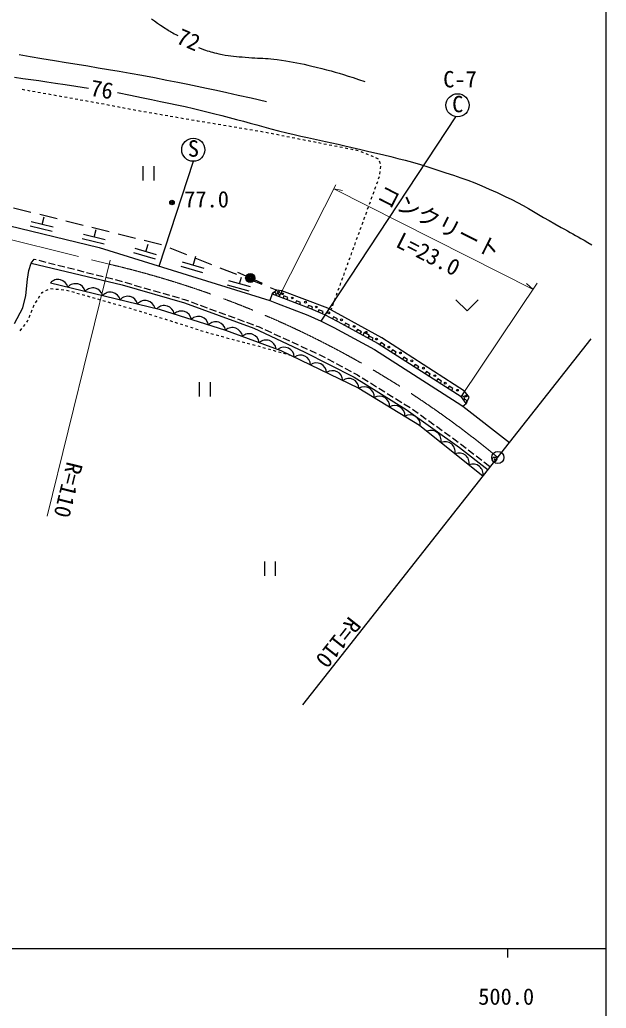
# Model space of a CAD drawing. Units: millimetres, scale not verified. Extents: x 40000 to 680000, y 20000 to 380000.
# Drawn here: x 513617 to 579000, y 198357 to 308527 of the extents above; entities that cross this region are included whole.
import ezdxf
from ezdxf.enums import TextEntityAlignment as Align

# ---------------------------------------------------------------- set-up
doc = ezdxf.new("R2010")
doc.units = ezdxf.units.MM
doc.header["$LTSCALE"] = 1000
doc.header["$PDMODE"] = 32
doc.header["$PDSIZE"] = 500
doc.linetypes.add('CHAIN', pattern=[18.5, 12, -1.5, 3.5, -1.5])
for name, color, linetype, lineweight in [('M-BGD', 7, 'Continuous', 25), ('M-BGD-HTXT', 7, 'Continuous', 13), ('M-BMK', 2, 'CHAIN', 13), ('M-BMK-SRVR', 3, 'Continuous', 25), ('M-STR-HTXT', 7, 'Continuous', 13), ('M-STR-STRC', 7, 'Continuous', 25), ('M-TTL-BAND', 7, 'Continuous', 25)]:
    doc.layers.add(name, color=color, linetype=linetype, lineweight=lineweight)
doc.layers.add('M-OTRS', color=6, linetype='Continuous')
doc.styles.add('ＭＳ ゴシック', font='')
doc.styles.get('ＭＳ ゴシック').set_extended_font_data('MS Gothic')

msp = doc.modelspace()

# ---------------------------------------------------------------- linework, layer by layer
at = {"layer": 'M-BGD'}
for p, q in [((528312, 308625), (528626, 308393)), ((528626, 308393), (528958, 308157)), ((528958, 308157), (529316, 307914)), ((529316, 307914), (529710, 307662)), ((529710, 307662), (529875, 307559)), ((529875, 307559), (530022, 307468)), ((530022, 307468), (530157, 307384)), ((530157, 307384), (530286, 307305)), ((530286, 307305), (530413, 307228)), ((530413, 307228), (530545, 307149)), ((530545, 307149), (530687, 307066)), ((530687, 307066), (530844, 306975)), ((530844, 306975), (531022, 306873)), ((531022, 306873), (531227, 306757)), ((533542, 305424), (533829, 305319)), ((533829, 305319), (534083, 305228)), ((534083, 305228), (534310, 305149)), ((513555, 304647), (514774, 304436)), ((514774, 304436), (516091, 304213)), ((516091, 304213), (517500, 303980)), ((534310, 305149), (534519, 305080)), ((534519, 305080), (534716, 305018)), ((534716, 305018), (534909, 304960)), ((534909, 304960), (535107, 304906)), ((535107, 304906), (535315, 304851)), ((535315, 304851), (535542, 304795)), ((535542, 304795), (535795, 304734)), ((535795, 304734), (536164, 304652)), ((536164, 304652), (536508, 304585)), ((536508, 304585), (536833, 304533)), ((536833, 304533), (537147, 304491)), ((537147, 304491), (537454, 304457)), ((537454, 304457), (537763, 304429)), ((537763, 304429), (538079, 304404)), ((538079, 304404), (538409, 304379)), ((538409, 304379), (538759, 304352)), ((538759, 304352), (539137, 304320)), ((539137, 304320), (539493, 304292)), ((539493, 304292), (539823, 304271)), ((539823, 304271), (540135, 304256)), ((540135, 304256), (540433, 304244)), ((540433, 304244), (540725, 304233)), ((540725, 304233), (541017, 304221)), ((541017, 304221), (541315, 304204)), ((541315, 304204), (541626, 304181)), ((541626, 304181), (541955, 304149)), ((541955, 304149), (542310, 304105)), ((542310, 304105), (542805, 304036)), ((517500, 303980), (518806, 303766)), ((518806, 303766), (520035, 303566)), ((520035, 303566), (521213, 303375)), ((521213, 303375), (522364, 303186)), ((522364, 303186), (523514, 302994)), ((523514, 302994), (524690, 302792)), ((542805, 304036), (543263, 303965)), ((543263, 303965), (543693, 303893)), ((543693, 303893), (544104, 303818)), ((544104, 303818), (544505, 303739)), ((544505, 303739), (544906, 303655)), ((544906, 303655), (545314, 303565)), ((545314, 303565), (545739, 303468)), ((545739, 303468), (546191, 303362)), ((546191, 303362), (546678, 303247)), ((546678, 303247), (547284, 303101)), ((547284, 303101), (547824, 302965)), ((513031, 302116), (513969, 301999)), ((513969, 301999), (514857, 301882)), ((514857, 301882), (515734, 301759)), ((524690, 302792), (525916, 302576)), ((525916, 302576), (527218, 302339)), ((527218, 302339), (528622, 302075)), ((528622, 302075), (529999, 301810)), ((547824, 302965), (548318, 302834)), ((548318, 302834), (548785, 302703)), ((548785, 302703), (549244, 302566)), ((549244, 302566), (549715, 302420)), ((549715, 302420), (550217, 302259)), ((550217, 302259), (550769, 302078)), ((550769, 302078), (551392, 301873)), ((551392, 301873), (552104, 301638)), ((513871, 300782), (514167, 300729)), ((515734, 301759), (516638, 301626)), ((516638, 301626), (517606, 301478)), ((517606, 301478), (518675, 301308)), ((518675, 301308), (519884, 301113)), ((519884, 301113), (521271, 300887)), ((529999, 301810), (531225, 301571)), ((531225, 301571), (532345, 301347)), ((532345, 301347), (533405, 301130)), ((533405, 301130), (534452, 300910)), ((534452, 300910), (535532, 300677)), ((514462, 300676), (514757, 300624)), ((515053, 300571), (515348, 300518)), ((515643, 300465), (515939, 300412)), ((516234, 300359), (516529, 300306)), ((516825, 300254), (517120, 300201)), ((517415, 300148), (517710, 300095)), ((518006, 300042), (518301, 299989)), ((518596, 299936), (518892, 299884)), ((519187, 299831), (519482, 299778)), ((519778, 299725), (520073, 299672)), ((524513, 300404), (525953, 300115)), ((525953, 300115), (527206, 299863)), ((527206, 299863), (528311, 299640)), ((535532, 300677), (536691, 300423)), ((536691, 300423), (537976, 300138)), ((537976, 300138), (539432, 299812)), ((539432, 299812), (541107, 299436)), ((520368, 299619), (520664, 299566)), ((520959, 299514), (521254, 299461)), ((521549, 299408), (521845, 299355)), ((522140, 299302), (522435, 299249)), ((522731, 299196), (522750, 299193)), ((522750, 299193), (523025, 299140)), ((523320, 299083), (523615, 299027)), ((523909, 298970), (524204, 298913)), ((524498, 298857), (524793, 298800)), ((525088, 298743), (525382, 298687)), ((525677, 298630), (525971, 298573)), ((528311, 299640), (529308, 299435)), ((529308, 299435), (530236, 299241)), ((530236, 299241), (531133, 299047)), ((531133, 299047), (532039, 298844)), ((532039, 298844), (532994, 298624)), ((532994, 298624), (534036, 298377)), ((526266, 298517), (526561, 298460)), ((526855, 298405), (527151, 298354)), ((527447, 298303), (527742, 298252)), ((528038, 298202), (528334, 298151)), ((528629, 298100), (528925, 298049)), ((529221, 297998), (529516, 297948)), ((529812, 297897), (530108, 297846)), ((530403, 297795), (530699, 297744)), ((530995, 297693), (531290, 297643)), ((531586, 297592), (531882, 297541)), ((532177, 297490), (532473, 297439)), ((534036, 298377), (535205, 298093)), ((535205, 298093), (536127, 297864)), ((536127, 297864), (536980, 297643)), ((536980, 297643), (537781, 297430)), ((532769, 297389), (533064, 297338)), ((533360, 297287), (533407, 297279)), ((533407, 297279), (533656, 297237)), ((533952, 297188), (534248, 297139)), ((534544, 297089), (534840, 297040)), ((535135, 296991), (535431, 296941)), ((535727, 296892), (536023, 296843)), ((536319, 296793), (536615, 296744)), ((536911, 296695), (537207, 296646)), ((537503, 296596), (537799, 296547)), ((537781, 297430), (538547, 297222)), ((538095, 296498), (538391, 296448)), ((538547, 297222), (539296, 297016)), ((538687, 296399), (538982, 296350)), ((539296, 297016), (540045, 296810)), ((540045, 296810), (540810, 296601)), ((540810, 296601), (541611, 296388)), ((541611, 296388), (542464, 296167)), ((539278, 296300), (539574, 296251)), ((539870, 296202), (540166, 296152)), ((540462, 296103), (540758, 296054)), ((541053, 295998), (541347, 295939)), ((541641, 295880), (541935, 295822)), ((542229, 295763), (542524, 295704)), ((542464, 296167), (543386, 295936)), ((542818, 295645), (543112, 295586)), ((543386, 295936), (544204, 295739)), ((543406, 295527), (543700, 295469)), ((543994, 295410), (544289, 295351)), ((544204, 295739), (544962, 295562)), ((544583, 295292), (544877, 295233)), ((544962, 295562), (545677, 295400)), ((545677, 295400), (546362, 295249)), ((545171, 295175), (545466, 295118)), ((545760, 295060), (546055, 295003)), ((546349, 294945), (546644, 294888)), ((546362, 295249), (547033, 295104)), ((546938, 294830), (547232, 294773)), ((547033, 295104), (547704, 294958)), ((547527, 294716), (547821, 294658)), ((547704, 294958), (548390, 294808)), ((548116, 294601), (548410, 294543)), ((548390, 294808), (549105, 294649)), ((548705, 294486), (548999, 294428)), ((549105, 294649), (549865, 294474)), ((549294, 294371), (549588, 294313)), ((549865, 294474), (550683, 294281)), ((549882, 294256), (550177, 294198)), ((550683, 294281), (551648, 294051)), ((550471, 294141), (550766, 294084)), ((551060, 294026), (551355, 293969)), ((551632, 293854), (551908, 293738)), ((551648, 294051), (552544, 293842)), ((552185, 293622), (552462, 293507)), ((552544, 293842), (553387, 293647)), ((552739, 293391), (553016, 293275)), ((553292, 293159), (553569, 293044)), ((553387, 293647), (554195, 293459)), ((554195, 293459), (554984, 293272)), ((554984, 293272), (555770, 293077)), ((555770, 293077), (556572, 292868)), ((527356, 292214), (527356, 290614)), ((528556, 292214), (528556, 290614)), ((553703, 292800), (553787, 292512)), ((553839, 292221), (553805, 291923)), ((556572, 292868), (557406, 292639)), ((557406, 292639), (558288, 292381)), ((558288, 292381), (559236, 292089)), ((559236, 292089), (560212, 291778)), ((553692, 291032), (553589, 290750)), ((553771, 291625), (553738, 291327)), ((560212, 291778), (561116, 291485)), ((561116, 291485), (561964, 291203)), ((561964, 291203), (562774, 290922)), ((562774, 290922), (563561, 290636)), ((553282, 289904), (553179, 289622)), ((553487, 290468), (553384, 290186)), ((563561, 290636), (564343, 290336)), ((564343, 290336), (565135, 290013)), ((565135, 290013), (565956, 289662)), ((552872, 288776), (552769, 288494)), ((553077, 289340), (552974, 289058)), ((565956, 289662), (566822, 289272)), ((566822, 289272), (567749, 288837)), ((567749, 288837), (568465, 288486)), ((500126, 288576), (522457, 283141)), ((512925, 287569), (514866, 287086)), ((552462, 287648), (552359, 287366)), ((552667, 288212), (552564, 287930)), ((568465, 288486), (569123, 288148)), ((569123, 288148), (569736, 287819)), ((569736, 287819), (570318, 287495)), ((515836, 286844), (517777, 286361)), ((516117, 285713), (516325, 286568)), ((552052, 286521), (551950, 286239)), ((552257, 287084), (552155, 286803)), ((570318, 287495), (570883, 287170)), ((570883, 287170), (571446, 286841)), ((571446, 286841), (572021, 286503)), ((572021, 286503), (572621, 286151)), ((517214, 284932), (514784, 285523)), ((517332, 285418), (514903, 286009)), ((518747, 286120), (520688, 285636)), ((521658, 285395), (523599, 284911)), ((551642, 285393), (551540, 285111)), ((551847, 285957), (551745, 285675)), ((572621, 286151), (573262, 285781)), ((573262, 285781), (573957, 285388)), ((573957, 285388), (574336, 285176)), ((523134, 284006), (520705, 284597)), ((521919, 284301), (522125, 285146)), ((524569, 284670), (526510, 284187)), ((551232, 284265), (551130, 283983)), ((551437, 284829), (551335, 284547)), ((574336, 285176), (574672, 284988)), ((574672, 284988), (574979, 284816)), ((574979, 284816), (575270, 284654)), ((575270, 284654), (575557, 284493)), ((575557, 284493), (575855, 284326)), ((575855, 284326), (576175, 284147)), ((523016, 283520), (520587, 284111)), ((522457, 283141), (541481, 277226)), ((527480, 283945), (529421, 283462)), ((527676, 282676), (527922, 283526)), ((550822, 283137), (550720, 282855)), ((551027, 283701), (550925, 283419)), ((576175, 284147), (576532, 283947)), ((576532, 283947), (576938, 283719)), ((576938, 283719), (577406, 283456)), ((528739, 281849), (526337, 282542)), ((528877, 282329), (526475, 283022)), ((530351, 283095), (532212, 282362)), ((532961, 281151), (533263, 282196)), ((550617, 282573), (550515, 282291)), ((514646, 280599), (514890, 281387)), ((514890, 281387), (515222, 281849)), ((514890, 281387), (525027, 278984)), ((515222, 281849), (515446, 281793)), ((515736, 281719), (516512, 281523)), ((516803, 281450), (517578, 281254)), ((517869, 281180), (518645, 280984)), ((534023, 280324), (531621, 281017)), ((534162, 280804), (531760, 281497)), ((533143, 281995), (535003, 281262)), ((550208, 281445), (550105, 281163)), ((550412, 282009), (550310, 281727)), ((514496, 279622), (514646, 280599)), ((518936, 280910), (519711, 280714)), ((520002, 280641), (520778, 280445)), ((521069, 280371), (521844, 280175)), ((522135, 280102), (522911, 279905)), ((523202, 279832), (523977, 279636)), ((535934, 280895), (537794, 280162)), ((538857, 279940), (537941, 280341)), ((538122, 279094), (538338, 279845)), ((549798, 280318), (549695, 280036)), ((550003, 280881), (549900, 280600)), ((514289, 277783), (514496, 279622)), ((517031, 279205), (529159, 276276)), ((524268, 279562), (524652, 279465)), ((524652, 279465), (525040, 279353)), ((525027, 278984), (531983, 276985)), ((525328, 279270), (526097, 279048)), ((526385, 278964), (527154, 278742)), ((539184, 278267), (536782, 278960)), ((539323, 278747), (536921, 279441)), ((538725, 279796), (540586, 279062)), ((540694, 279135), (539778, 279536)), ((549388, 279190), (549285, 278908)), ((549593, 279754), (549490, 279472)), ((513951, 276431), (514289, 277783)), ((515702, 277499), (515865, 277751)), ((516027, 278003), (516116, 278141)), ((516116, 278141), (516238, 278202)), ((516506, 278336), (516774, 278470)), ((517049, 278573), (517347, 278546)), ((517646, 278519), (517945, 278493)), ((518244, 278466), (518543, 278439)), ((518839, 278401), (519128, 278319)), ((519416, 278236), (519705, 278153)), ((519993, 278071), (520281, 277988)), ((520570, 277905), (520858, 277823)), ((521146, 277740), (521435, 277657)), ((527442, 278659), (528210, 278437)), ((528499, 278354), (529267, 278132)), ((529555, 278048), (530324, 277826)), ((530612, 277743), (531381, 277521)), ((541771, 277971), (541481, 277226)), ((541516, 278696), (542292, 278390)), ((542292, 278390), (541771, 277971)), ((541771, 277971), (542541, 277671)), ((542826, 278334), (542292, 278390)), ((542826, 278334), (542541, 277671)), ((542541, 277671), (546024, 276337)), ((547955, 276370), (542826, 278334)), ((543053, 277743), (542964, 277509)), ((543520, 277564), (543053, 277743)), ((548978, 278062), (548875, 277780)), ((549183, 278626), (549080, 278344)), ((515110, 276460), (515223, 276738)), ((515377, 276994), (515540, 277247)), ((521723, 277575), (522012, 277492)), ((522300, 277410), (522588, 277327)), ((522877, 277244), (523165, 277162)), ((523454, 277079), (523742, 276996)), ((524030, 276914), (524319, 276831)), ((524607, 276748), (524896, 276666)), ((525184, 276583), (525472, 276501)), ((531669, 277437), (531993, 277344)), ((531983, 276985), (539699, 274141)), ((531993, 277344), (532427, 277185)), ((532709, 277081), (533460, 276806)), ((533742, 276703), (534493, 276427)), ((541481, 277226), (542252, 276925)), ((542252, 276925), (545721, 275597)), ((543430, 277330), (543520, 277564)), ((544454, 277206), (544364, 276973)), ((544921, 277027), (544454, 277206)), ((544831, 276794), (544921, 277027)), ((545790, 276694), (545701, 276461)), ((546257, 276515), (545790, 276694)), ((548568, 276934), (548465, 276652)), ((548773, 277498), (548670, 277216)), ((562240, 277327), (563490, 276077)), ((564740, 277327), (563490, 276077)), ((513012, 274685), (513951, 276431)), ((514657, 275349), (514771, 275627)), ((514884, 275904), (514997, 276182)), ((525761, 276418), (526049, 276335)), ((526338, 276253), (526626, 276170)), ((526912, 276080), (527198, 275990)), ((527484, 275900), (527770, 275809)), ((528057, 275719), (528343, 275629)), ((528629, 275538), (528915, 275448)), ((529159, 276276), (536565, 273939)), ((534775, 276324), (535526, 276049)), ((535807, 275946), (536558, 275670)), ((536840, 275567), (537591, 275292)), ((545721, 275597), (547237, 274935)), ((546024, 276337), (547576, 275660)), ((546168, 276282), (546257, 276515)), ((546977, 276194), (546877, 275965)), ((547436, 275994), (546977, 276194)), ((547336, 275765), (547436, 275994)), ((547576, 275660), (548990, 274951)), ((553986, 273060), (547955, 276370)), ((548363, 276370), (548295, 276183)), ((514028, 274340), (514213, 274576)), ((514398, 274812), (514484, 274922)), ((514484, 274922), (514544, 275071)), ((529201, 275358), (529487, 275268)), ((529773, 275177), (530059, 275087)), ((530345, 274997), (530631, 274906)), ((530917, 274816), (531204, 274726)), ((531490, 274635), (531776, 274545)), ((532062, 274455), (532348, 274365)), ((537873, 275189), (538624, 274913)), ((538906, 274810), (539657, 274535)), ((539939, 274431), (540290, 274303)), ((547237, 274935), (548619, 274242)), ((548608, 275422), (548496, 275199)), ((549055, 275198), (548608, 275422)), ((548943, 274974), (549055, 275198)), ((548990, 274951), (553578, 272448)), ((549942, 274717), (549822, 274497)), ((550381, 274477), (549942, 274717)), ((550261, 274258), (550381, 274477)), ((513658, 273868), (513843, 274104)), ((532634, 274274), (532920, 274184)), ((533206, 274094), (533492, 274003)), ((533778, 273913), (534064, 273823)), ((534350, 273732), (534637, 273642)), ((534923, 273554), (535213, 273477)), ((535503, 273401), (535794, 273325)), ((536084, 273248), (536374, 273172)), ((536565, 273939), (542732, 271658)), ((539699, 274141), (545331, 271522)), ((540290, 274303), (540677, 274124)), ((540949, 273999), (541675, 273664)), ((541948, 273538), (542674, 273203)), ((548619, 274242), (553170, 271759)), ((551259, 273998), (551139, 273779)), ((551697, 273759), (551259, 273998)), ((551578, 273539), (551697, 273759)), ((551950, 273358), (551987, 273558)), ((551987, 273558), (551999, 273588)), ((551999, 273588), (552011, 273632)), ((552011, 273632), (552014, 273672)), ((552014, 273672), (552060, 273667)), ((552060, 273667), (552105, 273645)), ((552105, 273645), (552138, 273626)), ((552138, 273626), (552180, 273606)), ((552180, 273606), (552217, 273585)), ((552217, 273585), (552253, 273567)), ((552253, 273567), (552296, 273546)), ((552296, 273546), (552337, 273530)), ((552337, 273530), (552370, 273511)), ((552370, 273511), (552397, 273491)), ((552397, 273491), (552454, 273460)), ((552454, 273460), (552488, 273437)), ((552575, 273280), (552456, 273061)), ((552488, 273437), (552526, 273404)), ((552506, 273247), (552498, 273213)), ((552527, 273306), (552506, 273247)), ((552526, 273404), (552539, 273350)), ((552539, 273350), (552527, 273306)), ((553014, 273041), (552575, 273280)), ((536664, 273095), (536954, 273019)), ((537244, 272942), (537534, 272866)), ((537824, 272789), (538114, 272713)), ((538404, 272636), (538694, 272560)), ((538984, 272483), (539275, 272407)), ((539565, 272330), (539855, 272254)), ((540144, 272174), (540433, 272093)), ((542947, 273077), (543673, 272742)), ((543946, 272616), (544672, 272281)), ((544944, 272156), (545671, 271820)), ((552457, 273078), (552434, 273042)), ((552465, 273110), (552457, 273078)), ((552477, 273141), (552465, 273110)), ((552484, 273179), (552477, 273141)), ((552498, 273213), (552484, 273179)), ((552895, 272821), (553014, 273041)), ((553578, 272448), (562822, 266538)), ((553899, 272540), (553765, 272329)), ((554321, 272270), (553899, 272540)), ((563204, 267118), (553986, 273060)), ((554186, 272060), (554321, 272270)), ((540722, 272012), (541010, 271930)), ((541299, 271849), (541588, 271768)), ((541877, 271687), (542166, 271606)), ((542454, 271525), (542743, 271443)), ((542732, 271658), (551434, 267462)), ((543032, 271362), (543321, 271281)), ((543610, 271200), (543783, 271151)), ((545331, 271522), (550907, 268678)), ((545943, 271695), (546670, 271360)), ((546942, 271234), (547086, 271167)), ((547086, 271167), (547652, 270867)), ((553170, 271759), (562391, 265865)), ((555163, 271732), (555028, 271521)), ((555584, 271462), (555163, 271732)), ((555450, 271252), (555584, 271462)), ((547917, 270726), (548624, 270350)), ((548889, 270209), (549595, 269834)), ((556427, 270924), (556292, 270713)), ((556848, 270654), (556427, 270924)), ((556713, 270444), (556848, 270654)), ((557691, 270116), (557556, 269905)), ((558112, 269846), (557691, 270116)), ((549860, 269693), (550566, 269318)), ((550831, 269177), (551254, 268952)), ((551254, 268952), (551527, 268783)), ((557977, 269636), (558112, 269846)), ((558954, 269308), (558820, 269097)), ((559376, 269038), (558954, 269308)), ((559241, 268828), (559376, 269038)), ((533628, 268121), (533628, 266521)), ((534828, 268121), (534828, 266521)), ((550907, 268678), (556680, 265073)), ((551782, 268624), (552461, 268202)), ((552716, 268044), (553395, 267621)), ((560218, 268500), (560084, 268289)), ((560639, 268230), (560218, 268500)), ((560505, 268020), (560639, 268230)), ((551434, 267462), (558164, 263351)), ((553650, 267463), (554330, 267041)), ((554584, 266882), (555264, 266460)), ((561482, 267692), (561347, 267481)), ((561903, 267422), (561482, 267692)), ((561769, 267212), (561903, 267422)), ((563204, 267118), (562822, 266538)), ((563735, 266466), (563204, 267118)), ((555519, 266302), (556198, 265879)), ((556453, 265721), (557132, 265299)), ((562391, 265865), (563027, 265459)), ((563376, 265755), (562822, 266538)), ((563027, 265459), (563376, 265755)), ((563376, 265755), (563735, 266466)), ((556680, 265073), (562649, 260849)), ((557386, 265138), (558036, 264672)), ((558279, 264497), (558929, 264030)), ((563027, 265459), (568233, 261424)), ((558164, 263351), (565263, 257654)), ((559173, 263855), (559823, 263389)), ((560067, 263214), (560717, 262748)), ((560961, 262573), (561610, 262106)), ((561854, 261931), (562143, 261724)), ((562143, 261724), (562496, 261454)), ((562735, 261273), (563371, 260787)), ((562649, 260849), (565827, 258370)), ((563609, 260605), (564245, 260120)), ((564484, 259938), (565120, 259453)), ((565358, 259271), (565995, 258786)), ((540899, 248162), (540899, 246562)), ((542099, 248162), (542099, 246562))]:
    msp.add_line(p, q, dxfattribs=at)
for centre, radius in [((530585, 288166), 150), ((530585, 288166), 120), ((530585, 288166), 90), ((530585, 288166), 60), ((530585, 288166), 30), ((530585, 288166), 20), ((539315, 279739), 500), ((539315, 279739), 500), ((539315, 279739), 400), ((539315, 279739), 300), ((539315, 279739), 200), ((539315, 279739), 100), ((539315, 279739), 20), ((542453, 278186), 100), ((542904, 277990), 100), ((544001, 277519), 100), ((545471, 277057), 100), ((546679, 276514), 100), ((548063, 275860), 100), ((549481, 275085), 100), ((550899, 274354), 100), ((552228, 273700), 100), ((553391, 272936), 100), ((554754, 272050), 100), ((556050, 271396), 100), ((557324, 270510), 100), ((558620, 269701), 100), ((559893, 268860), 100), ((561057, 268018), 100), ((562408, 267231), 100), ((563338, 266583), 100)]:
    msp.add_circle(centre, radius, dxfattribs=at)
for centre, radius, start, end in [((517878, 278452), 1133, 14.49627, 138.3513), ((519822, 277982), 1133, 14.49627, 138.3513), ((521767, 277513), 1133, 14.49627, 138.3513), ((523711, 277043), 1133, 14.49627, 138.3513), ((525655, 276574), 1133, 14.49627, 138.3513), ((541979, 277937), 211, 326.76773, 170.60777), ((542364, 277787), 211, 326.76773, 170.60777), ((527599, 276104), 1133, 14.49627, 138.3513), ((529729, 275537), 1133, 10.55735, 134.41237), ((531637, 274935), 1133, 10.55735, 134.41237), ((533544, 274333), 1133, 10.55735, 134.41237), ((535451, 273731), 1133, 10.55735, 134.41237), ((537318, 273092), 1133, 7.77492, 131.62994), ((539194, 272398), 1133, 7.77492, 131.62994), ((541070, 271704), 1133, 7.77492, 131.62994), ((543095, 270891), 1133, 2.32909, 126.18412), ((544897, 270022), 1133, 2.32909, 126.18412), ((546698, 269153), 1133, 2.32909, 126.18412), ((548500, 268285), 1133, 2.32909, 126.18412), ((550301, 267416), 1133, 2.32909, 126.18412), ((552009, 266485), 1133, 356.65262, 120.50765), ((553716, 265443), 1133, 356.65262, 120.50765), ((555423, 264400), 1133, 356.65262, 120.50765), ((562966, 266334), 250, 305.27555, 125.27555), ((563232, 265959), 250, 305.27555, 125.27555), ((557131, 263358), 1133, 356.65262, 120.50765), ((559470, 261619), 1133, 349.3281, 113.18313), ((561030, 260367), 1133, 349.3281, 113.18313), ((562590, 259116), 1133, 349.3281, 113.18313), ((564149, 257864), 1133, 349.3281, 113.18313)]:
    msp.add_arc(centre, radius, start, end, dxfattribs=at)
for p in [(530585, 288166), (539315, 279739)]:
    msp.add_point(p, dxfattribs=at)
at = {"layer": 'M-BGD-HTXT'}
msp.add_line((523704, 281716), (516683, 253196), dxfattribs=at)
at = {"layer": 'M-BMK'}
msp.add_line((472597, 293909), (523598, 281287), dxfattribs=at)
msp.add_arc((499499, 178535), 105540, 50.30417, 76.80053, dxfattribs=at)
at = {"layer": 'M-BMK-SRVR'}
msp.add_line((545177, 232158), (577322, 272961), dxfattribs=at)
msp.add_circle((566908, 259742), 674, dxfattribs=at)
at = {"layer": 'M-OTRS'}
msp.add_point((566543, 259537), dxfattribs=at)
msp.add_point((566543, 259537), dxfattribs=at)
at = {"layer": 'M-STR-HTXT'}
for p, q in [((542541, 277671), (548836, 290130)), ((548618, 289698), (549601, 289493)), ((548618, 289698), (570843, 278477)), ((562822, 266538), (571315, 279180)), ((570843, 278477), (570094, 279146))]:
    msp.add_line(p, q, dxfattribs=at)
at = {"layer": 'M-STR-STRC'}
for p, q in [((547237, 274935), (562248, 297716)), ((529173, 281053), (532979, 292750))]:
    msp.add_line(p, q, dxfattribs=at)
for centre in [(562425, 298994), (532959, 294039)]:
    msp.add_circle(centre, 1289, dxfattribs=at)
at = {"layer": 'M-TTL-BAND'}
for p, q in [((579000, 20000), (579000, 370000)), ((40000, 205000), (579000, 205000)), ((568000, 205000), (568000, 204000))]:
    msp.add_line(p, q, dxfattribs=at)

# ---------------------------------------------------------------- texts
at = {"layer": 'M-BGD', "style": 'ＭＳ ゴシック'}
for s, rotation, p in [('72', 336.675, (530721, 305461)), ('76', 350.188, (521294, 299533))]:
    msp.add_text(s, height=1833, rotation=rotation, dxfattribs=at).set_placement(p, align=Align.BOTTOM_LEFT)
msp.add_text('77.0', height=1833, dxfattribs=at).set_placement((531950, 287056), align=Align.BOTTOM_LEFT)
at = {"layer": 'M-BGD-HTXT', "style": 'ＭＳ ゴシック'}
for rotation, p in [(256.171, (518350, 259496)), (231.769, (549907, 242469))]:
    msp.add_text('R=110', height=1833, rotation=rotation, dxfattribs=at).set_placement(p, align=Align.BOTTOM_LEFT)
at = {"layer": 'M-STR-HTXT', "style": 'ＭＳ ゴシック'}
for s, p in [('コンクリート', (552988, 288061)), ('L=23.0', (555169, 282789))]:
    msp.add_text(s, height=1833, rotation=333.211, dxfattribs=at).set_placement(p, align=Align.BOTTOM_LEFT)
at = {"layer": 'M-STR-STRC', "style": 'ＭＳ ゴシック'}
for s, p in [('C-7', (560823, 300435)), ('C', (561820, 297668)), ('S', (532355, 292713))]:
    msp.add_text(s, height=1833, dxfattribs=at).set_placement(p, align=Align.BOTTOM_LEFT)
at = {"layer": 'M-TTL-BAND', "style": 'ＭＳ ゴシック'}
msp.add_text('500.0', height=1833, dxfattribs=at).set_placement((567844, 198195), align=Align.BOTTOM_CENTER)

doc.saveas('drawing.dxf')
